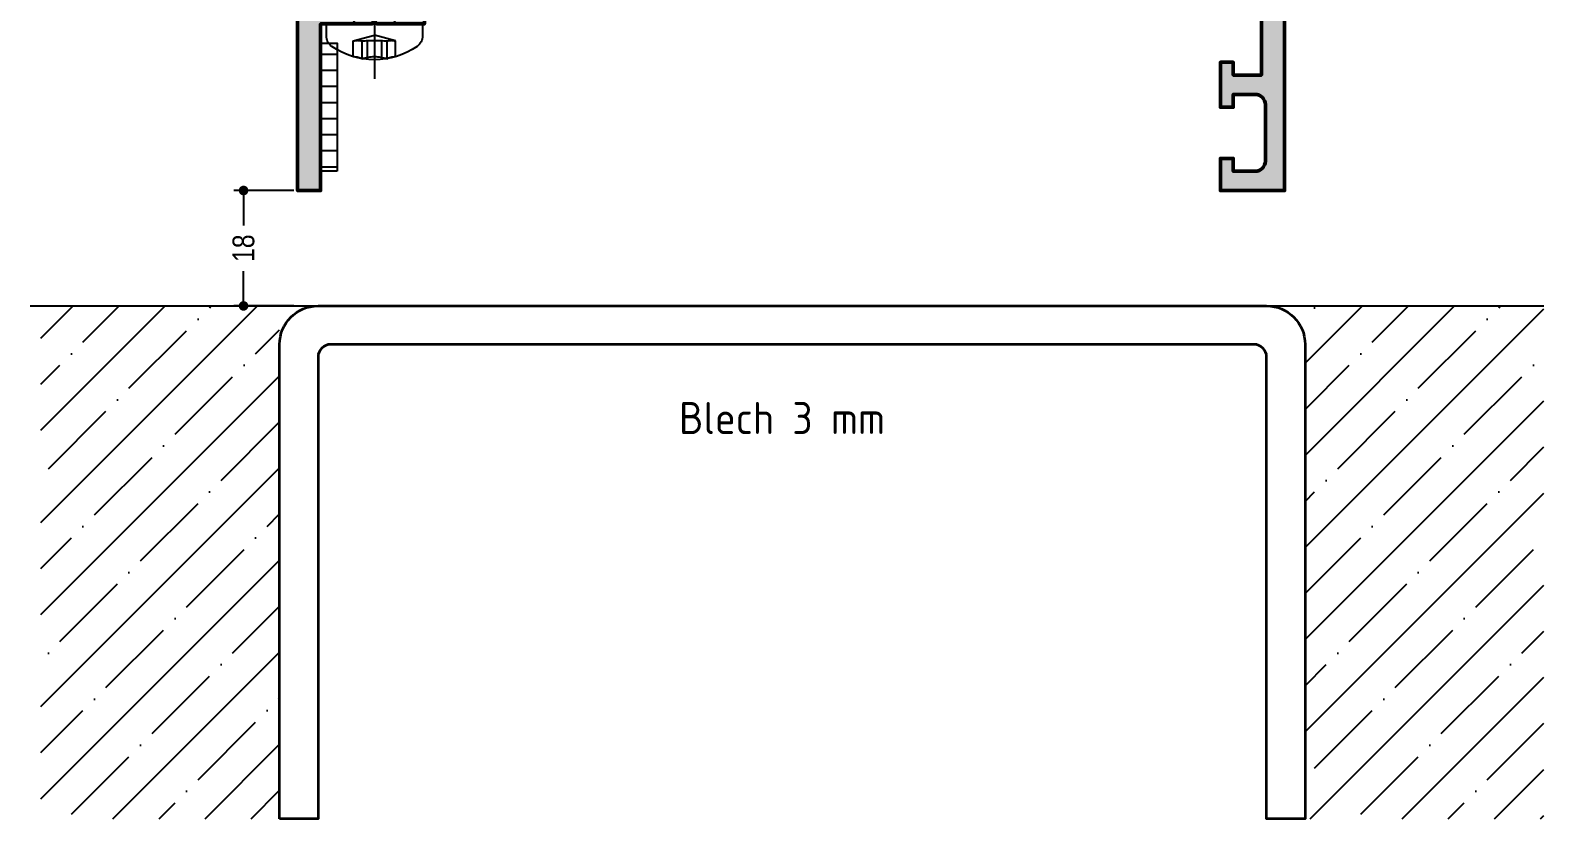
# Model space of a CAD drawing. Header units: millimetres. Extents: x -1821 to 14707, y -2864 to 1473.
# Drawn here: x 13430.6 to 13548.7, y -1269.8 to -1208.3 of the extents above; entities that cross this region are included whole.
import ezdxf

# ---------------------------------------------------------------- set-up
doc = ezdxf.new("R2010")
doc.units = ezdxf.units.MM
for name, pattern in [('AUSGEZOGEN', [0]), ('CENTER', [50.800000000000004, 31.75, -6.35, 6.35, -6.35]), ('VERDECKT', [9.524999999999999, 6.35, -3.175])]:
    doc.linetypes.add(name, pattern=pattern)
for name, color, linetype, lineweight in [('Alu1', 52, 'Continuous', 35), ('AM_S', 80, 'Continuous', 50), ('AM_SP', 3, 'Continuous', 50), ('Docu-AM_8', 1, 'Continuous', 25)]:
    doc.layers.add(name, color=color, linetype=linetype, lineweight=lineweight)
for name, color, linetype in [('CENT_18', 3, 'CENTER'), ('CONST25', 2, 'Continuous'), ('CONST35', 7, 'Continuous'), ('CONST50', 1, 'Continuous'), ('HIDE_18', 3, 'VERDECKT'), ('LLMASSE', 7, 'AUSGEZOGEN'), ('PNR', 2, 'Continuous')]:
    doc.layers.add(name, color=color, linetype=linetype)
doc.styles.add('BEMSTIL', font='8SIMPLEX.SHX', dxfattribs={"width": 0.85})
doc.styles.get("Standard").update_dxf_attribs({"font": 'isocp.shx'})
doc.dimstyles.new('Dok-1zu2-PUNKT', dxfattribs={"dimscale": 0.5, "dimtxt": 3.4, "dimasz": 1.5, "dimexe": 1.5, "dimexo": 0.6, "dimgap": 1.5, "dimtad": 0, "dimlfac": 2, "dimdsep": 46, "dimtxsty": 'BEMSTIL', "dimblk": 'PUNKT', "dimblk1": 'PUNKT', "dimblk2": 'PUNKT', "dimcen": 0, "dimclrd": 3, "dimclre": 3, "dimclrt": 3, "dimadec": 0, "dimazin": 0, "dimtfac": 0.7, "dimtofl": 0, "dimtmove": 0, "dimatfit": 3, "dimfxl": 1, "dimtolj": 1, "dimarcsym": 0})
pattern_1 = [(45, (13256.91857981995, -1636.789984741135), (-3.592102448427661, 3.592102448427662), []), (45, (13260.51068381995, -1636.789984741135), (-3.592102448427661, 3.592102448427662), [6.350000000000001, -1.27, 0, -1.27])]

# ---------------------------------------------------------------- blocks, each defined once
blk = doc.blocks.new('WI4030187')
h = blk.add_hatch()
h.set_pattern_fill('LINE', color=256, scale=0.395, angle=90, style=0)
h.set_pattern_definition([(90, (0, 0), (-1.254125, 7.679047217437444e-17), [])])
h.paths.add_polyline_path([(10, 1.300000000000001), (0, 1.300000000000001), (0, 0), (10, 4.440892098500626e-16)])
blk.add_lwpolyline([(0, 1.3), (0, 0), (10, 4.440892098500626e-16), (10, 1.300000000000001)], close=True)
blk = doc.blocks.new('WS4070043')
blk.add_lwpolyline([(3.322916666666629, 1.753759020647635, 0.3148562194916155), (-3.322916666666657, 1.753759020647692, 0.244911807885714), (-3.75, 0.9341453963980939), (-3.75, 0), (3.75, 0), (3.75, 0.9341453963980939, 0.244911807885716), (3.322916666666657, 1.753759020647692, 0.1382912330068625)], format="xyb")
for points in [[(-1.449999999999989, -0.5), (-1.449999999999989, -1.61132486540501)], [(1.449999999999989, -0.5), (1.449999999999974, -2.323649640641918)], [(-1.950000000000017, -1.899999999999835), (0.5, -1.467998897264096)], [(-1.450000000000003, -2.188675134594575), (-1.449999999999989, -3.011324865404987)], [(-1.950000000000017, -3.299999999999812), (1.949999999999989, -2.612324775236772)], [(1.449999999999974, -2.900999909831597), (1.449999999999989, -3.72364964064198)], [(-1.950000000000017, -4.699999999999818), (1.949999999999989, -4.012324775236777)], [(-1.44999999999996, -3.588675134594581), (-1.449999999999946, -4.411324865404993)], [(1.449999999999989, -4.300999909831603), (1.449999999999974, -5.123649640641958)], [(-1.950000000000017, -6.099999999999795), (1.949999999999989, -5.412324775236755)], [(-1.450000000000003, -4.988675134594558), (-1.449999999999989, -5.81132486540497)], [(1.449999999999989, -5.700999909831552), (1.449999999999989, -6.523649640641906)], [(-1.950000000000017, -7.499999999999801), (1.949999999999989, -6.81232477523676)], [(-1.449999999999989, -6.388675134594592), (-1.449999999999989, -7.211324865404947)], [(-1.950000000000017, -8.899999999999807), (1.949999999999989, -8.212324775236766)], [(-1.449999999999974, -7.788675134594598), (-1.449999999999989, -8.611324865404981)], [(1.449999999999989, -7.100999909831586), (1.449999999999989, -7.923649640641941)], [(-1.449999999999989, -9.188675134594575), (-1.449999999999989, -10.01132486540496)], [(1.449999999999989, -8.500999909831592), (1.449999999999989, -9.323649640641975)], [(-1.950000000000017, -10.29999999999984), (1.949999999999989, -9.6123247752368)], [(-1.449999999999989, -10.58867513459461), (-1.449999999999989, -11.41132486540499)], [(1.449999999999989, -9.900999909831626), (1.449999999999989, -10.72364964064201)], [(-1.950000000000017, -11.69999999999987), (1.949999999999989, -11.01232477523683)], [(1.449999999999989, -11.30099990983166), (1.449999999999989, -12.12364964064204)], [(-1.950000000000017, -13.09999999999991), (1.949999999999989, -12.41232477523687)], [(-1.449999999999989, -11.98867513459464), (-1.449999999999989, -12.81132486540503)], [(1.449999999999989, -12.70099990983169), (1.449999999999989, -13.52364964064208)], [(-1.950000000000017, -14.49999999999994), (1.949999999999989, -13.8123247752369)], [(-1.449999999999989, -13.38867513459468), (-1.449999999999989, -14.21132486540506)], [(1.449999999999989, -14.10099990983173), (1.449999999999989, -14.92364964064211)], [(-1.950000000000017, -15.89999999999998), (1.949999999999989, -15.21232477523694)], [(-1.449999999999989, -14.78867513459471), (-1.449999999999989, -15.61132486540509)], [(-1.449999999999989, -16.18867513459475), (-1.449999999999989, -17.01132486540513)], [(1.449999999999989, -15.50099990983176), (1.449999999999989, -16.32364964064215)], [(-1.950000000000017, -17.30000000000001), (1.949999999999989, -16.61232477523697)], [(-1.449999999999989, -17.58867513459478), (-1.449999999999989, -18.41132486540516)], [(1.449999999999989, -16.9009999098318), (1.449999999999989, -17.72364964064218)], [(-1.949999999999989, -18.69999999999999), (1.949999999999989, -18.012324775237)], [(1.449999999999989, -18.30099990983177), (1.449999999999989, -19.12364964064216)], [(-1.949999999999989, -20.09999999999997), (1.949999999999989, -19.41232477523698)], [(-1.449999999999989, -18.98867513459481), (-1.449999999999989, -19.8113248654052)], [(1.449999999999989, -19.70099990983181), (1.449999999999989, -20.52364964064219)], [(-1.949999999999989, -21.5), (1.949999999999989, -20.81232477523696)], [(-1.449999999999989, -20.38867513459479), (-1.449999999999989, -21.21132486540517)], [(1.449999999999989, -21.10099990983178), (1.449999999999989, -21.499390334559)], [(-1.409336905889575, -22.80466650903503), (1.631425123811397, -22.26849812128489)], [(-1.019168904275745, -22.53950860894855), (-1.340891217972569, -21.76280223590368)], [(1.240935472732986, -22.00411675169818), (1.449999999999989, -21.499390334559)], [(1.005540044678867, -22.57241158662703), (0, -25), (-0.7841503973256465, -23.10689347583616)]]:
    blk.add_lwpolyline(points)
for points in [[(-1.950000000000017, -1.899999999999835), (-1.450000000000017, -2.188675134594661), (0, -1.844837522213169), (0.5, -1.467998897264096), (0, -1.267487253023518), (-1.450000000000017, -1.61132486540501)], [(-1.950000000000017, -3.299999999999812), (-1.450000000000017, -3.588675134594581), (1.449999999999989, -2.900999909831597), (1.949999999999989, -2.612324775236772), (1.449999999999989, -2.323649640641946), (-1.450000000000017, -3.011324865404987)], [(-1.950000000000017, -4.699999999999818), (-1.450000000000017, -4.988675134594587), (1.449999999999989, -4.300999909831603), (1.949999999999989, -4.012324775236777), (1.449999999999989, -3.723649640641952), (-1.450000000000017, -4.411324865404993)], [(-1.950000000000017, -6.099999999999795), (-1.450000000000017, -6.388675134594564), (1.449999999999989, -5.70099990983158), (1.949999999999989, -5.412324775236755), (1.449999999999989, -5.123649640641929), (-1.450000000000017, -5.81132486540497)], [(-1.950000000000017, -7.499999999999801), (-1.450000000000017, -7.78867513459457), (1.449999999999989, -7.100999909831586), (1.949999999999989, -6.81232477523676), (1.449999999999989, -6.523649640641935), (-1.450000000000017, -7.211324865404976)], [(-1.950000000000017, -8.899999999999807), (-1.450000000000017, -9.188675134594575), (1.449999999999989, -8.500999909831592), (1.949999999999989, -8.212324775236766), (1.449999999999989, -7.923649640641941), (-1.450000000000017, -8.611324865404981)], [(-1.950000000000017, -10.29999999999984), (-1.450000000000017, -10.58867513459461), (1.449999999999989, -9.900999909831626), (1.949999999999989, -9.6123247752368), (1.449999999999989, -9.323649640641975), (-1.450000000000017, -10.01132486540502)], [(-1.950000000000017, -11.69999999999987), (-1.450000000000017, -11.98867513459464), (1.449999999999989, -11.30099990983166), (1.949999999999989, -11.01232477523683), (1.449999999999989, -10.72364964064201), (-1.450000000000017, -11.41132486540505)], [(-1.950000000000017, -13.09999999999991), (-1.450000000000017, -13.38867513459468), (1.449999999999989, -12.70099990983169), (1.949999999999989, -12.41232477523687), (1.449999999999989, -12.12364964064204), (-1.450000000000017, -12.81132486540508)], [(-1.950000000000017, -14.49999999999994), (-1.450000000000017, -14.78867513459471), (1.449999999999989, -14.10099990983173), (1.949999999999989, -13.8123247752369), (1.449999999999989, -13.52364964064208), (-1.450000000000017, -14.21132486540512)], [(-1.950000000000017, -15.89999999999998), (-1.450000000000017, -16.18867513459475), (1.449999999999989, -15.50099990983176), (1.949999999999989, -15.21232477523694), (1.449999999999989, -14.92364964064211), (-1.450000000000017, -15.61132486540515)], [(-1.950000000000017, -17.30000000000001), (-1.450000000000017, -17.58867513459478), (1.449999999999989, -16.9009999098318), (1.949999999999989, -16.61232477523697), (1.449999999999989, -16.32364964064215), (-1.450000000000017, -17.01132486540519)], [(-1.949999999999989, -18.69999999999999), (-1.449999999999989, -18.98867513459481), (1.449999999999989, -18.30099990983177), (1.949999999999989, -18.012324775237), (1.449999999999989, -17.72364964064218), (-1.449999999999989, -18.41132486540516)], [(-1.449999999999989, -20.38867513459479), (1.449999999999989, -19.70099990983181), (1.949999999999989, -19.41232477523698), (1.449999999999989, -19.12364964064216), (-1.449999999999989, -19.8113248654052), (-1.949999999999989, -20.09999999999997)], [(-1.449999999999989, -21.21132486540517), (-1.949999999999989, -21.5), (-1.449999999999989, -21.78867513459483), (1.449999999999989, -21.10099990983178), (1.949999999999989, -20.81232477523696), (1.449999999999989, -20.52364964064219)], [(1.240935472732986, -22.00411675169818), (1.631425123811368, -22.26849812128489), (1.005540044678867, -22.57241158662703), (-0.7841503973256465, -23.10689347583616), (-1.409336905889575, -22.80466650903503), (-1.019168904275745, -22.53950860894855)]]:
    blk.add_lwpolyline(points, close=True)
for centre, start, end in [((-1.949999999999989, -0.5), 0, 90), ((1.949999999999989, -0.5), 90, 180)]:
    blk.add_arc(centre, 0.5, start, end)
at = {"layer": 'CENT_18'}
blk.add_line((0, -26.5), (0, 4.300000000000004), dxfattribs=at)
at = {"layer": 'HIDE_18'}
for p, q in [((-0.9716666225000097, 1.333334000000093), (-0.9716666225000097, 2.718029728387194)), ((-0.5594678274428304, 1.333334000000093), (-0.5594678274428304, 2.606530783730364)), ((0.559467827442802, 1.333334000000093), (0.559467827442802, 2.606530783730335)), ((0.9716666224999813, 1.333334000000093), (0.9716666224999813, 2.718029728387194))]:
    blk.add_line(p, q, dxfattribs=at)
for points in [[(-1.649999250000008, 2.560350930921516), (-1.649999250000008, 1.333334000000008)], [(1.649999249999922, 2.560350930921487), (1.649999249999922, 1.333334000000008)], [(-1.649999250000008, 1.333334000000008), (0, 0.8912180334505422)], [(1.649999249999979, 1.333334000000008), (0, 0.8912180334505422)]]:
    blk.add_lwpolyline(points, dxfattribs=at)
for centre, radius, start, end in [((-1.58942320454895, 3.837682909053598), 1.278767547148902, 267.2848457777184, 298.8872446147244), ((2.842170943040401e-14, 5.49249437727525), 2.939692180009696, 250.6988425741183, 289.3011574258799), ((1.58942320454895, 3.837682909053598), 1.278767547148902, 241.1127553852756, 272.7151542222816), ((-1.310832936250137, 2.490512553338846), 1.205859026872558, 253.6642630842163, 286.3357369157978), ((1.4210854715202e-13, 11.41484705033727), 10.12822992478941, 264.4947782301554, 275.5052217698429), ((1.31083293625008, 2.490512553339357), 1.205859026873062, 253.6642630842113, 286.3357369157788)]:
    blk.add_arc(centre, radius, start, end, dxfattribs=at)
blk = doc.blocks.new('PUNKT')
at = {"color": 0, "linetype": 'Continuous'}
blk.add_line((-0.5, 0), (-1, 0), dxfattribs=at)
at = {"color": 0, "linetype": 'Continuous', "const_width": 0.5}
blk.add_lwpolyline([(-0.25, 0, 1), (0.25, 0, 1)], format="xyb", close=True, dxfattribs=at)
blk = doc.blocks.new('*D138')
at = {"layer": 'Defpoints', "color": 0, "transparency": 16777216}
for p in [(13451.47270580331, -1220.842584384234), (13447.26033184588, -1229.842583355367), (13451.47270580347, -1229.842583355367)]:
    blk.add_point(p, dxfattribs=at)
at = {"layer": 'LLMASSE', "color": 3, "lineweight": -2, "transparency": 16777216}
for p, q in [((13451.17270580331, -1220.842584384234), (13446.51033184588, -1220.842584384234)), ((13447.26033184588, -1221.592584384234), (13447.26033184588, -1223.56044101266)), ((13447.26033184588, -1229.092583355367), (13447.26033184588, -1227.124726726945)), ((13451.17270580347, -1229.842583355367), (13446.51033184588, -1229.842583355367))]:
    blk.add_line(p, q, dxfattribs=at)
at = {"layer": 'LLMASSE', "color": 3, "lineweight": -2, "transparency": 16777216, "xscale": 0.75, "yscale": 0.75, "zscale": 0.75}
for p, rotation in [((13447.26033184588, -1220.842584384234), 90), ((13447.26033184588, -1229.842583355367), 270)]:
    blk.add_blockref('PUNKT', p, dxfattribs=dict(at, rotation=rotation))
at = {"layer": 'LLMASSE', "color": 3, "transparency": 16777216, "insert": (13447.26033184588, -1225.3425838698), "char_height": 1.7, "attachment_point": 5, "rotation": 90, "style": 'BEMSTIL'}
blk.add_mtext('18', dxfattribs=at)
blk = doc.blocks.new('B-1021356_docu_wos')
at = {"layer": 'Docu-AM_8'}
h = blk.add_hatch(color=256, dxfattribs=at)
edge = h.paths.add_edge_path()
edge.add_line((-59.80105161088672, 27.20000000000014), (-60.80735939792338, 29.3580340134629))
edge.add_arc((-59.90105161088674, 29.78065227520359), 0.9999999999999812, 180, 205.0000000000002, ccw=False)
edge.add_line((-60.90105161088672, 29.78065227520359), (-60.90105161088672, 31.60000000000005))
edge.add_line((-60.90105161088672, 31.60000000000005), (-60.00105161088673, 31.60000000000011))
edge.add_line((-60.00105161088673, 31.60000000000011), (-60.00105161088666, 70.9000000000001))
edge.add_line((-60.00105161088665, 70.9000000000001), (-57.94496488121349, 70.9000000000001))
edge.add_arc((-57.94496488121349, 71.9000000000001), 1, 270, 335.5560452195836)
edge.add_line((-57.03459840375088, 71.48619705569892), (-56.30105161088672, 73.10000000000008))
edge.add_line((-56.30105161088672, 73.10000000000008), (-56.30105161088672, 73.75000100000008))
edge.add_line((-56.30105161088672, 73.75000100000008), (-58.30105161088672, 72.75000100000008))
edge.add_line((-58.30105161088672, 72.75000100000008), (-59.30105161088672, 72.75000100000008))
edge.add_line((-59.30105161088672, 72.75000100000008), (-59.30105161088672, 77.25000100000008))
edge.add_line((-59.30105161088672, 77.25000100000008), (-58.30105161088672, 77.25000100000008))
edge.add_line((-58.30105161088672, 77.25000100000008), (-56.30105161088672, 76.25000100000008))
edge.add_line((-56.30105161088672, 76.25000100000008), (-56.30105161088672, 78.8000000000001))
edge.add_line((-56.30105161088672, 78.8000000000001), (-59.30105161088671, 78.8000000000001))
edge.add_line((-59.30105161088671, 78.8000000000001), (-59.30105161088671, 79.0000000000001))
edge.add_line((-59.30105161088671, 79.0000000000001), (-62.00105161088672, 79.0000000000001))
edge.add_arc((-62.00105161088672, 78.0000000000001), 1, 90, 180)
edge.add_line((-63.00105161088672, 78.0000000000001), (-63.00105161088661, 77.49999999999999))
edge.add_line((-63.00105161088661, 77.49999999999999), (-61.10105161088674, 77.50000000000021))
edge.add_line((-61.10105161088674, 77.50000000000021), (-61.10105161088674, 74.49999999999999))
edge.add_line((-61.10105161088674, 74.49999999999999), (-74.00105161088672, 74.5000000000001))
edge.add_arc((-74.00105161088672, 75.5000000000001), 1, 180, 270, ccw=False)
edge.add_line((-75.00105161088672, 75.5000000000001), (-75.00105161088672, 95.00000000000011))
edge.add_line((-75.00105161088672, 95.00000000000011), (-73.0010516108866, 95))
edge.add_line((-73.0010516108866, 95), (-73.00105161088672, 94.00000000000011))
edge.add_line((-73.00105161088672, 94.00000000000011), (-72.00105161088672, 94.00000000000011))
edge.add_line((-72.00105161088672, 94.00000000000011), (-72.00105161088672, 97.50000000000011))
edge.add_line((-72.00105161088672, 97.50000000000011), (-73.00105161088672, 97.50000000000011))
edge.add_line((-73.00105161088672, 97.50000000000011), (-73.00105161088672, 96.50000000000011))
edge.add_line((-73.00105161088672, 96.50000000000011), (-74.70105161088654, 96.50000000000011))
edge.add_arc((-74.70105161088665, 97.30000000000018), 0.8000000000000664, 180.000000000008, 270.0000000000083, ccw=False)
edge.add_line((-75.50105161088672, 97.30000000000007), (-75.50105161088672, 101.6999999999999))
edge.add_arc((-74.70105161088654, 101.6999999999999), 0.8000000000001819, 90, 180, ccw=False)
edge.add_line((-74.70105161088654, 102.5000000000001), (-73.0010516108866, 102.5))
edge.add_line((-73.0010516108866, 102.5), (-73.0010516108866, 101.5))
edge.add_line((-73.0010516108866, 101.5), (-72.00105161088672, 101.5000000000001))
edge.add_line((-72.00105161088672, 101.5000000000001), (-72.00105161088672, 104.0000000000001))
edge.add_line((-72.00105161088672, 104.0000000000001), (-77.00105161088672, 104.0000000000001))
edge.add_line((-77.00105161088672, 104.0000000000001), (-77.00105161088672, 31.0000000000001))
edge.add_line((-77.00105161088672, 31.0000000000001), (-65.00105161088672, 31.0000000000001))
edge.add_line((-65.00105161088672, 31.0000000000001), (-65.00105161088672, 21.50000000000009))
edge.add_line((-65.00105161088672, 21.50000000000009), (-59.80105161088672, 21.50000000000014))
edge.add_line((-59.80105161088672, 21.50000000000014), (-59.80105161088672, 24.04999900000016))
edge.add_line((-59.80105161088673, 24.04999900000016), (-61.80105161088673, 23.04999900000016))
edge.add_line((-61.80105161088673, 23.04999900000016), (-62.80105161088673, 23.04999900000016))
edge.add_line((-62.80105161088673, 23.04999900000016), (-62.80105161088673, 27.54999900000016))
edge.add_line((-62.80105161088673, 27.54999900000016), (-61.80105161088673, 27.54999900000016))
edge.add_line((-61.80105161088673, 27.54999900000016), (-59.80105161088673, 26.54999900000016))
edge.add_line((-59.80105161088673, 26.54999900000016), (-59.80105161088672, 27.20000000000014))
h.paths.add_polyline_path([(-62.30105161088672, 72.6000000000001), (-74.70105161088672, 72.6000000000001), (-74.70105161088672, 70.1000000000001), (-75.00105161088672, 70.1000000000001), (-75.00105161088672, 35.40000000000011), (-74.70105161088671, 35.40000000000011), (-74.70105161088672, 32.90000000000011), (-62.30105161088672, 32.90000000000009), (-62.30105161088672, 35.40000000000009), (-61.80105161088672, 35.40000000000011), (-61.80105161088665, 70.1000000000001), (-62.30105161088672, 70.1000000000001)], flags=0)
h = blk.add_hatch(color=256, dxfattribs=at)
edge = h.paths.add_edge_path()
edge.add_arc((-47.50105180550182, 66.32893322184209), 4.999999999999889, 134.9999999999594, 180.0000000000017, ccw=False)
edge.add_line((-51.03658571143198, 69.86446712777726), (-50.30105161088662, 70.60000122832147))
edge.add_line((-50.30105161088662, 70.60000122832147), (-50.30105161088673, 73.750001))
edge.add_line((-50.30105161088673, 73.75000100000001), (-48.30105161088673, 72.75000100000001))
edge.add_line((-48.30105161088673, 72.75000100000001), (-47.30105161088673, 72.75000100000001))
edge.add_line((-47.30105161088673, 72.75000100000001), (-47.30105161088673, 77.25000100000001))
edge.add_line((-47.30105161088673, 77.25000100000001), (-48.30105161088673, 77.25000100000001))
edge.add_line((-48.30105161088673, 77.25000100000001), (-50.30105161088673, 76.25000100000001))
edge.add_line((-50.30105161088673, 76.25000100000001), (-50.30105161088674, 78.80000000000003))
edge.add_line((-50.30105161088674, 78.80000000000003), (-43.80105157260572, 78.79999655208687))
edge.add_line((-43.80105157260572, 78.79999655208687), (-43.80105157260552, 77.29999786229385))
edge.add_line((-43.80105157260552, 77.29999786229385), (-45.50105161088679, 77.29999786229388))
edge.add_line((-45.50105161088679, 77.29999786229388), (-45.5010514729773, 74.49999099667323))
edge.add_line((-45.5010514729773, 74.49999099667322), (-31.50105156766876, 74.49998974189378))
edge.add_line((-31.50105156766876, 74.49998974189378), (-31.50105170557814, 77.29999786229385))
edge.add_line((-31.50105170557814, 77.29999786229386), (-33.20105157260556, 77.29999786229388))
edge.add_line((-33.20105157260556, 77.29999786229388), (-33.20105157260539, 78.79999655208687))
edge.add_line((-33.20105157260539, 78.79999655208687), (-26.69999999999965, 78.80000000000014))
edge.add_line((-26.69999999999965, 78.80000000000013), (-26.69999999999965, 76.25000100000011))
edge.add_line((-26.69999999999965, 76.25000100000011), (-28.69999999999965, 77.25000100000011))
edge.add_line((-28.69999999999965, 77.25000100000011), (-29.69999999999965, 77.25000100000011))
edge.add_line((-29.69999999999965, 77.25000100000011), (-29.69999999999965, 72.75000100000011))
edge.add_line((-29.69999999999965, 72.75000100000011), (-28.69999999999965, 72.75000100000011))
edge.add_line((-28.69999999999965, 72.75000100000011), (-26.69999999999965, 73.75000100000011))
edge.add_line((-26.69999999999965, 73.75000100000011), (-26.70000020912989, 70.60000122832149))
edge.add_line((-26.70000020912989, 70.6000012283215), (-25.96446609870981, 69.86446712777713))
edge.add_arc((-29.50000000464064, 66.32893322184242), 5.000000000000039, -1.5916157281026244e-12, 45.00000000003138, ccw=False)
edge.add_line((-24.5000000046406, 66.32893322184228), (-24.50000000464109, 30.20955031789963))
edge.add_arc((-23.5000000046411, 30.20955031789963), 0.9999999999999929, 179.9999999999992, 204.9999999999994)
edge.add_line((-24.40630779167775, 29.78693205615894), (-23.20000009962768, 27.19999686229351))
edge.add_line((-23.20000009962768, 27.19999686229351), (-23.20105171051491, 26.5499968622938))
edge.add_line((-23.20105171051491, 26.5499968622938), (-25.20105171051491, 27.5499968622938))
edge.add_line((-25.20105171051491, 27.5499968622938), (-26.20105171051491, 27.5499968622938))
edge.add_line((-26.20105171051491, 27.5499968622938), (-26.20105171051491, 23.0499968622938))
edge.add_line((-26.20105171051491, 23.0499968622938), (-25.20105171051491, 23.0499968622938))
edge.add_line((-25.20105171051491, 23.0499968622938), (-23.20105171051491, 24.0499968622938))
edge.add_line((-23.20105171051491, 24.0499968622938), (-23.2010517105149, 21.49999786229378))
edge.add_line((-23.2010517105149, 21.49999786229378), (-31.50105171051449, 21.49999786229355))
edge.add_line((-31.50105171051449, 21.49999786229355), (-31.50105171051472, 25.29999786229351))
edge.add_line((-31.50105171051472, 25.29999786229351), (-29.00105171039171, 25.2999978621705))
edge.add_line((-29.00105171039171, 25.2999978621705), (-29.00105171051472, 30.99999786229378))
edge.add_line((-29.00105171051472, 30.99999786229378), (-48.00105171051472, 30.99999786229378))
edge.add_line((-48.00105171051472, 30.99999786229378), (-48.00105171051449, 25.29999786229374))
edge.add_line((-48.00105171051449, 25.29999786229374), (-45.50105171051472, 25.29999786229351))
edge.add_line((-45.50105171051472, 25.29999786229351), (-45.50105171039193, 21.49999786217055))
edge.add_line((-45.50105171039193, 21.49999786217055), (-53.8010517105149, 21.49999786229378))
edge.add_line((-53.8010517105149, 21.49999786229378), (-53.8010517105149, 24.0499968622938))
edge.add_line((-53.8010517105149, 24.0499968622938), (-51.8010517105149, 23.0499968622938))
edge.add_line((-51.8010517105149, 23.0499968622938), (-50.8010517105149, 23.0499968622938))
edge.add_line((-50.8010517105149, 23.0499968622938), (-50.8010517105149, 27.5499968622938))
edge.add_line((-50.8010517105149, 27.5499968622938), (-51.8010517105149, 27.5499968622938))
edge.add_line((-51.8010517105149, 27.5499968622938), (-53.8010517105149, 26.5499968622938))
edge.add_line((-53.8010517105149, 26.5499968622938), (-53.8010517105149, 27.19999686229378))
edge.add_line((-53.8010517105149, 27.19999686229378), (-52.59474401846478, 29.78693205615915))
edge.add_arc((-53.50105180550143, 30.20955031789984), 0.9999999999999938, 335.0000000000001, 360.0000000000004)
edge.add_line((-52.50105180550143, 30.20955031789985), (-52.5010518055017, 66.32893322184195))
edge = h.paths.add_edge_path(flags=0)
edge.add_line((-50.50105180550189, 32.99999786229367), (-26.50000000464059, 32.999997862294))
edge.add_line((-26.5000000046406, 32.999997862294), (-26.50000000464066, 66.3289332218423))
edge.add_arc((-29.50000000464053, 66.32893322184265), 2.999999999999872, 359.9999999999935, 405.0000000000272)
edge.add_line((-27.37867966108199, 68.45025356540322), (-29.13618586520403, 70.20775976952433))
edge.add_arc((-29.84329264639038, 69.5006529883376), 0.9999999999999968, 45.00000000001522, 80.2405383722922)
edge.add_arc((-29.24999976133617, 72.95000126772952), 2.5, 204.4744166720854, 260.2405383722922, ccw=False)
edge.add_arc((-32.43551197307, 71.49999714742687), 1.000000000000002, 24.47441667208506, 89.9999999999998)
edge.add_line((-32.43551197306999, 72.49999714742687), (-44.56553963781634, 72.49999714742688))
edge.add_arc((-44.56553963781634, 71.49999714742687), 1.000000000000004, 90.00000000000031, 155.525583327917)
edge.add_arc((-47.75105184955022, 72.9500012677294), 2.499999999999999, 279.7594576304049, 335.52558332791676, ccw=False)
edge.add_arc((-47.15775920514358, 69.50065294694576), 0.9999999999999984, 99.75945763040433, 134.9999999999901)
edge.add_line((-47.86486598633, 70.20775972813243), (-49.62237214905988, 68.45025356540312))
edge.add_arc((-47.50105180550175, 66.32893322184202), 2.999999999999968, 134.9999999999603, 180.0000000000009)
edge.add_line((-50.50105180550171, 66.32893322184198), (-50.50105180550189, 32.99999786229367))
h = blk.add_hatch(color=256, dxfattribs=at)
edge = h.paths.add_edge_path()
edge.add_line((-20.69999999999966, 78.80000000000015), (-20.69999999999965, 76.25000100000014))
edge.add_line((-20.69999999999965, 76.25000100000014), (-18.69999999999965, 77.25000100000014))
edge.add_line((-18.69999999999965, 77.25000100000014), (-17.69999999999965, 77.25000100000014))
edge.add_line((-17.69999999999965, 77.25000100000014), (-17.69999999999965, 72.75000100000014))
edge.add_line((-17.69999999999965, 72.75000100000014), (-18.69999999999965, 72.75000100000014))
edge.add_line((-18.69999999999965, 72.75000100000014), (-20.69999999999965, 73.75000100000014))
edge.add_line((-20.69999999999965, 73.75000100000014), (-20.69999999999966, 73.10000000000015))
edge.add_line((-20.69999999999966, 73.10000000000015), (-19.96645320713549, 71.48619705569898))
edge.add_arc((-19.05608672967288, 71.90000000000016), 0.999999999999999, 204.4439547804166, 269.9999999999999)
edge.add_line((-19.05608672967288, 70.90000000000016), (-16.99999999999967, 70.90000000000016))
edge.add_line((-16.99999999999967, 70.90000000000016), (-16.99999999999967, 31.60000000000027))
edge.add_line((-16.99999999999967, 31.60000000000027), (-16.09999999999967, 31.60000000000027))
edge.add_line((-16.09999999999967, 31.60000000000027), (-16.09999999999967, 29.78065227520372))
edge.add_arc((-17.09999999999967, 29.78065227520373), 0.9999999999999992, 334.99999999999983, 359.9999999999996, ccw=False)
edge.add_line((-16.19369221296303, 29.35803401346303), (-17.19999999999968, 27.20000000000028))
edge.add_line((-17.19999999999968, 27.20000000000028), (-17.19999999999967, 26.54999900000028))
edge.add_line((-17.19999999999967, 26.54999900000028), (-15.19999999999967, 27.54999900000028))
edge.add_line((-15.19999999999967, 27.54999900000028), (-14.19999999999967, 27.54999900000028))
edge.add_line((-14.19999999999967, 27.54999900000028), (-14.19999999999967, 23.04999900000028))
edge.add_line((-14.19999999999967, 23.04999900000028), (-15.19999999999967, 23.04999900000028))
edge.add_line((-15.19999999999967, 23.04999900000028), (-17.19999999999967, 24.04999900000028))
edge.add_line((-17.19999999999967, 24.04999900000028), (-17.19999999999968, 21.50000000000027))
edge.add_line((-17.19999999999968, 21.50000000000027), (-11.99999999999967, 21.50000000000028))
edge.add_line((-11.99999999999967, 21.50000000000028), (-11.99999999999967, 23.00000000000027))
edge.add_line((-11.99999999999967, 23.00000000000027), (-12.39999999999967, 23.00000000000027))
edge.add_line((-12.39999999999967, 23.00000000000027), (-12.39999999999967, 30.00000000000027))
edge.add_arc((-11.39999999999967, 30.00000000000027), 1, 90, 180, ccw=False)
edge.add_line((-11.39999999999967, 31.00000000000027), (-2.79999999999967, 31.00000000000027))
edge.add_arc((-2.79999999999967, 30.00000000000027), 1, 0, 90, ccw=False)
edge.add_line((-1.79999999999967, 30.00000000000027), (-1.799999999999672, 23.00000000000026))
edge.add_line((-1.799999999999672, 23.00000000000026), (-4.799999999999674, 23.00000000000028))
edge.add_line((-4.799999999999674, 23.00000000000028), (-4.941421356236983, 22.65857864376297))
edge.add_line((-4.941421356236983, 22.65857864376297), (-3.782842712474283, 21.50000000000028))
edge.add_line((-3.782842712474283, 21.50000000000028), (-1.79999999999967, 21.50000000000026))
edge.add_line((-1.79999999999967, 21.50000000000026), (-1.799999999999674, 15.0000000000003))
edge.add_line((-1.799999999999674, 15.0000000000003), (-3.999999999999673, 15.0000000000003))
edge.add_line((-3.999999999999673, 15.0000000000003), (-3.999999999999673, 16.00000000000031))
edge.add_line((-3.999999999999673, 16.00000000000031), (-4.999999999999673, 16.00000000000031))
edge.add_line((-4.999999999999673, 16.00000000000031), (-4.999999999999673, 12.50000000000016))
edge.add_line((-4.999999999999673, 12.50000000000016), (-3.999999999999659, 12.50000000000017))
edge.add_line((-3.999999999999659, 12.50000000000017), (-3.999999999999659, 13.50000000000017))
edge.add_line((-3.999999999999659, 13.50000000000017), (-2.299999999999656, 13.50000000000016))
edge.add_arc((-2.299999999999654, 12.70000000000017), 0.799999999999983, 0, 90.00000000000011, ccw=False)
edge.add_line((-1.499999999999673, 12.70000000000017), (-1.499999999999677, 8.300000000000168))
edge.add_arc((-2.299999999999674, 8.300000000000153), 0.7999999999999972, -89.99999999999898, 1.0231815394945443e-12, ccw=False)
edge.add_line((-2.29999999999966, 7.500000000000156), (-3.999999999999675, 7.500000000000156))
edge.add_line((-3.999999999999675, 7.500000000000156), (-3.999999999999675, 8.500000000000156))
edge.add_line((-3.999999999999675, 8.500000000000156), (-4.999999999999675, 8.500000000000156))
edge.add_line((-4.999999999999675, 8.500000000000156), (-4.999999999999677, 6.000000000000156))
edge.add_line((-4.999999999999677, 6.000000000000156), (3.232969447708456e-13, 6.000000000000156))
edge.add_line((3.232969447708456e-13, 6.000000000000156), (3.304023721284466e-13, 79.00000000000016))
edge.add_line((3.304023721284466e-13, 79.00000000000016), (-1.895836943965358, 79.00000000000016))
edge.add_arc((-1.895836943965321, 76.9999999999998), 2.000000000000356, 90.00000000000105, 135.0000000000011)
edge.add_line((-3.310050506338694, 78.41421356237312), (-3.712132034355857, 78.01213203435599))
edge.add_line((-3.712132034355857, 78.01213203435599), (-3.49999999999967, 77.50000000000016))
edge.add_line((-3.49999999999967, 77.50000000000016), (-1.699999999999687, 77.50000000000016))
edge.add_line((-1.699999999999687, 77.50000000000016), (-1.699999999999715, 75.50000000000021))
edge.add_arc((-2.69999999999972, 75.50000000000016), 1.000000000000005, -89.99999999999972, 2.8990143619012088e-12, ccw=False)
edge.add_line((-2.699999999999715, 74.50000000000016), (-15.89999999999967, 74.50000000000016))
edge.add_line((-15.89999999999967, 74.50000000000016), (-15.89999999999967, 77.50000000000016))
edge.add_line((-15.89999999999967, 77.50000000000016), (-13.99999999999969, 77.50000000000014))
edge.add_line((-13.99999999999969, 77.50000000000016), (-13.99999999999968, 78.00000000000017))
edge.add_arc((-14.99999999999968, 78.00000000000016), 0.9999999999999991, 359.9999999999999, 449.9999999999999)
edge.add_line((-14.99999999999968, 79.00000000000016), (-17.69999999999967, 79.00000000000016))
edge.add_line((-17.69999999999967, 79.00000000000016), (-17.69999999999967, 78.80000000000015))
edge.add_line((-17.69999999999967, 78.80000000000015), (-20.69999999999966, 78.80000000000015))
h.paths.add_polyline_path([(-15.19999999999967, 70.10000000000016), (-14.69999999999967, 70.10000000000016), (-14.69999999999967, 72.60000000000016), (-2.29999999999967, 72.60000000000016), (-2.29999999999967, 70.10000000000016), (-1.99999999999967, 70.10000000000016), (-1.999999999999671, 35.40000000000027), (-2.29999999999967, 35.40000000000027), (-2.29999999999967, 32.90000000000027), (-14.69999999999967, 32.90000000000027), (-14.69999999999967, 35.40000000000027), (-15.19999999999967, 35.40000000000027)], flags=0)
at = {"layer": 'AM_S'}
for points in [[(-59.80105161088672, 27.20000000000014), (-60.80735939792337, 29.3580340134629, -0.1095178116832425), (-60.90105161088672, 29.78065227520359), (-60.90105161088672, 31.60000000000005), (-60.00105161088673, 31.60000000000011), (-60.00105161088665, 70.9000000000001), (-57.94496488121349, 70.9000000000001, 0.2941076150573533), (-57.03459840375088, 71.48619705569892), (-56.30105161088672, 73.10000000000008), (-56.30105161088672, 73.75000100000008), (-58.30105161088672, 72.75000100000008), (-59.30105161088672, 72.75000100000008), (-59.30105161088672, 77.25000100000008), (-58.30105161088672, 77.25000100000008), (-56.30105161088672, 76.25000100000008), (-56.30105161088672, 78.8000000000001), (-59.30105161088671, 78.8000000000001), (-59.30105161088671, 79.0000000000001), (-62.00105161088672, 79.0000000000001, 0.414213562373095), (-63.00105161088672, 78.0000000000001), (-63.00105161088661, 77.49999999999999), (-61.10105161088674, 77.50000000000021), (-61.10105161088674, 74.49999999999999), (-74.00105161088672, 74.5000000000001, -0.414213562373095), (-75.00105161088672, 75.5000000000001), (-75.00105161088672, 95.00000000000011), (-73.0010516108866, 95), (-73.00105161088672, 94.00000000000011), (-72.00105161088672, 94.00000000000011), (-72.00105161088672, 97.50000000000011), (-73.00105161088672, 97.50000000000011), (-73.00105161088672, 96.50000000000011), (-74.70105161088654, 96.50000000000011, -0.4142135623730963), (-75.50105161088672, 97.30000000000007), (-75.50105161088672, 101.6999999999999, -0.414213562373095), (-74.70105161088654, 102.5000000000001), (-73.0010516108866, 102.5), (-73.0010516108866, 101.5), (-72.00105161088672, 101.5000000000001), (-72.00105161088672, 104.0000000000001), (-77.00105161088672, 104.0000000000001), (-77.00105161088672, 31.0000000000001), (-65.00105161088672, 31.0000000000001), (-65.00105161088672, 21.50000000000009), (-59.80105161088672, 21.50000000000014), (-59.80105161088673, 24.04999900000016), (-61.80105161088673, 23.04999900000016), (-62.80105161088673, 23.04999900000016), (-62.80105161088673, 27.54999900000016), (-61.80105161088673, 27.54999900000016), (-59.80105161088673, 26.54999900000016), (-59.80105161088672, 27.20000000000014)], [(-52.50105180550171, 66.32893322184195, -0.1989123673798497), (-51.03658571143198, 69.86446712777726), (-50.30105161088662, 70.60000122832147), (-50.30105161088673, 73.75000100000001), (-48.30105161088673, 72.75000100000001), (-47.30105161088673, 72.75000100000001), (-47.30105161088673, 77.25000100000001), (-48.30105161088673, 77.25000100000001), (-50.30105161088673, 76.25000100000001), (-50.30105161088674, 78.80000000000003), (-43.80105157260572, 78.79999655208687), (-43.80105157260552, 77.29999786229385), (-45.50105161088679, 77.29999786229388), (-45.5010514729773, 74.49999099667322), (-31.50105156766876, 74.49998974189378), (-31.50105170557814, 77.29999786229386), (-33.20105157260556, 77.29999786229388), (-33.20105157260539, 78.79999655208687), (-26.69999999999965, 78.80000000000013), (-26.69999999999965, 76.25000100000011), (-28.69999999999965, 77.25000100000011), (-29.69999999999965, 77.25000100000011), (-29.69999999999965, 72.75000100000011), (-28.69999999999965, 72.75000100000011), (-26.69999999999965, 73.75000100000011), (-26.70000020912989, 70.6000012283215), (-25.96446609870981, 69.86446712777712, -0.1989123673798076), (-24.5000000046406, 66.32893322184228), (-24.50000000464109, 30.20955031789964, 0.1095178116832427), (-24.40630779167775, 29.78693205615894), (-23.20000009962768, 27.19999686229351), (-23.20105171051491, 26.5499968622938), (-25.20105171051491, 27.5499968622938), (-26.20105171051491, 27.5499968622938), (-26.20105171051491, 23.0499968622938), (-25.20105171051491, 23.0499968622938), (-23.20105171051491, 24.0499968622938), (-23.2010517105149, 21.49999786229378), (-31.50105171051449, 21.49999786229355), (-31.50105171051472, 25.29999786229351), (-29.00105171039171, 25.2999978621705), (-29.00105171051472, 30.99999786229378), (-48.00105171051472, 30.99999786229378), (-48.00105171051449, 25.29999786229374), (-45.50105171051472, 25.29999786229351), (-45.50105171039193, 21.49999786217055), (-53.8010517105149, 21.49999786229378), (-53.8010517105149, 24.0499968622938), (-51.8010517105149, 23.0499968622938), (-50.8010517105149, 23.0499968622938), (-50.8010517105149, 27.5499968622938), (-51.8010517105149, 27.5499968622938), (-53.8010517105149, 26.5499968622938), (-53.8010517105149, 27.19999686229378), (-52.59474401846479, 29.78693205615915, 0.1095178116832426), (-52.50105180550143, 30.20955031789985)], [(-20.69999999999966, 78.80000000000015), (-20.69999999999965, 76.25000100000014), (-18.69999999999965, 77.25000100000014), (-17.69999999999965, 77.25000100000014), (-17.69999999999965, 72.75000100000014), (-18.69999999999965, 72.75000100000014), (-20.69999999999965, 73.75000100000014), (-20.69999999999966, 73.10000000000015), (-19.96645320713549, 71.48619705569898, 0.2941076150573526), (-19.05608672967288, 70.90000000000016), (-16.99999999999967, 70.90000000000016), (-16.99999999999967, 31.60000000000027), (-16.09999999999967, 31.60000000000027), (-16.09999999999967, 29.78065227520372, -0.1095178116832404), (-16.19369221296303, 29.35803401346303), (-17.19999999999968, 27.20000000000028), (-17.19999999999967, 26.54999900000028), (-15.19999999999967, 27.54999900000028), (-14.19999999999967, 27.54999900000028), (-14.19999999999967, 23.04999900000028), (-15.19999999999967, 23.04999900000028), (-17.19999999999967, 24.04999900000028), (-17.19999999999968, 21.50000000000027), (-11.99999999999967, 21.50000000000028), (-11.99999999999967, 23.00000000000027), (-12.39999999999967, 23.00000000000027), (-12.39999999999967, 30.00000000000027, -0.4142135623730951), (-11.39999999999967, 31.00000000000027), (-2.79999999999967, 31.00000000000027, -0.4142135623730951), (-1.79999999999967, 30.00000000000027), (-1.799999999999672, 23.00000000000026), (-4.799999999999674, 23.00000000000028), (-4.941421356236983, 22.65857864376297), (-3.782842712474283, 21.50000000000028), (-1.79999999999967, 21.50000000000026), (-1.799999999999674, 15.0000000000003), (-3.999999999999673, 15.0000000000003), (-3.999999999999673, 16.00000000000031), (-4.999999999999673, 16.00000000000031), (-4.999999999999673, 12.50000000000016), (-3.999999999999659, 12.50000000000017), (-3.999999999999659, 13.50000000000017), (-2.299999999999656, 13.50000000000016, -0.4142135623730963), (-1.499999999999673, 12.70000000000017), (-1.499999999999677, 8.300000000000168, -0.414213562373095), (-2.29999999999966, 7.500000000000156), (-3.999999999999675, 7.500000000000156), (-3.999999999999675, 8.500000000000156), (-4.999999999999675, 8.500000000000156), (-4.999999999999677, 6.000000000000156), (3.232969447708456e-13, 6.000000000000156), (3.304023721284466e-13, 79.00000000000016), (-1.895836943965358, 79.00000000000016, 0.198912367379658), (-3.310050506338694, 78.41421356237312), (-3.712132034355857, 78.01213203435599), (-3.49999999999967, 77.50000000000016), (-1.699999999999687, 77.50000000000016), (-1.699999999999715, 75.50000000000021, -0.4142135623731083), (-2.699999999999715, 74.50000000000016), (-15.89999999999967, 74.50000000000016), (-15.89999999999967, 77.50000000000016), (-13.99999999999969, 77.50000000000016), (-13.99999999999968, 78.00000000000016, 0.414213562373095), (-14.99999999999968, 79.00000000000016), (-17.69999999999967, 79.00000000000016), (-17.69999999999967, 78.80000000000015), (-20.69999999999966, 78.80000000000015)], [(-50.50105180550189, 32.99999786229367), (-26.5000000046406, 32.999997862294), (-26.50000000464066, 66.3289332218423, 0.1989123673798115), (-27.37867966108199, 68.45025356540322), (-29.13618586520403, 70.20775976952433, 0.154989305175377), (-29.67378039351775, 70.48618106816386, -0.2482443536001979), (-31.52536562686033, 71.9142840389419, 0.2939632085653984), (-32.43551197306999, 72.49999714742687), (-44.56553963781634, 72.49999714742688, 0.2939632085654077), (-45.47568598402602, 71.91428403894187, -0.2482443721165702), (-47.32727138925976, 70.48618103859823, 0.1549893230359025), (-47.86486598633, 70.20775972813243), (-49.62237214905989, 68.45025356540312, 0.1989123673798423), (-50.50105180550171, 66.32893322184198)]]:
    blk.add_lwpolyline(points, format="xyb", close=True, dxfattribs=at)
for points in [[(-62.30105161088672, 72.6000000000001), (-74.70105161088672, 72.6000000000001), (-74.70105161088672, 70.1000000000001), (-75.00105161088672, 70.1000000000001), (-75.00105161088672, 35.40000000000011), (-74.70105161088671, 35.40000000000011), (-74.70105161088672, 32.90000000000011), (-62.30105161088672, 32.90000000000009), (-62.30105161088672, 35.40000000000009), (-61.80105161088672, 35.40000000000011), (-61.80105161088665, 70.1000000000001), (-62.30105161088672, 70.1000000000001), (-62.30105161088672, 72.6000000000001)], [(-15.19999999999967, 70.10000000000016), (-14.69999999999967, 70.10000000000016), (-14.69999999999967, 72.60000000000016), (-2.29999999999967, 72.60000000000016), (-2.29999999999967, 70.10000000000016), (-1.99999999999967, 70.10000000000016), (-1.999999999999671, 35.40000000000027), (-2.29999999999967, 35.40000000000027), (-2.29999999999967, 32.90000000000027), (-14.69999999999967, 32.90000000000027), (-14.69999999999967, 35.40000000000027), (-15.19999999999967, 35.40000000000027), (-15.19999999999967, 70.10000000000016)]]:
    blk.add_lwpolyline(points, close=True, dxfattribs=at)
at = {"layer": 'AM_SP'}
for points in [[(-55.30911608350522, 74.04955693097352), (-56.43483361088673, 74.04955700363607, 0.1316519999999985), (-56.83483361088676, 73.94237700363604), (-58.64028209542808, 72.90000100000009), (-59.30105161088673, 72.90000100000009), (-59.30105161088673, 77.10000100000008), (-58.64028209542806, 77.10000100000008), (-57.30105161088673, 76.3267959192432), (-56.81316961088675, 76.04422900363605), (-56.5142950769589, 75.87167422141735), (-55.30105213826826, 78.87455707629859), (-51.30105208350522, 78.8745570762986), (-50.08780814481457, 75.87167422141736), (-47.9618211263454, 77.10000100000013), (-47.30105161088673, 77.10000100000013), (-47.30105161088673, 72.90000100000015), (-47.96182112634538, 72.90000100000013), (-49.76726961088674, 73.94237700363604, 0.1316519999999962), (-50.16726961088673, 74.04955700363607), (-51.29298813826827, 74.04955693097352), (-52.5151670835052, 77.07455707629865), (-54.08693713826828, 77.07455707629865)], [(-25.70806447261815, 74.04955693097352), (-26.83378199999965, 74.04955700363607, 0.1316519999999985), (-27.23378199999968, 73.94237700363604), (-29.039230484541, 72.90000100000009), (-29.69999999999965, 72.90000100000009), (-29.69999999999965, 77.10000100000008), (-29.03923048454098, 77.10000100000008), (-27.69999999999965, 76.3267959192432), (-27.21211799999967, 76.04422900363605), (-26.91324346607183, 75.87167422141735), (-25.70000052738119, 78.87455707629859), (-21.70000047261814, 78.8745570762986), (-20.4867565339275, 75.87167422141736), (-18.36076951545832, 77.10000100000013), (-17.69999999999965, 77.10000100000013), (-17.69999999999965, 72.90000100000015), (-18.3607695154583, 72.90000100000013), (-20.16621799999966, 73.94237700363604, 0.1316519999999962), (-20.56621799999965, 74.04955700363607), (-21.69193652738119, 74.04955693097352), (-22.91411547261812, 77.07455707629865), (-24.4858855273812, 77.07455707629865)], [(-58.80911608350555, 26.25044806902672), (-59.93483361088705, 26.25044799636418, -0.1316519999999985), (-60.33483361088709, 26.3576279963642), (-62.14028209542841, 27.40000400000016), (-62.80105161088706, 27.40000400000016), (-62.80105161088706, 23.20000400000016), (-62.14028209542839, 23.20000400000016), (-60.80105161088706, 23.97320908075705), (-60.31316961088707, 24.2557759963642), (-60.01429507695923, 24.42833077858289), (-58.80105213826859, 21.42544792370165), (-54.80105208350555, 21.42544792370164), (-53.5878081448149, 24.42833077858289), (-51.46182112634573, 23.20000400000011), (-50.80105161088706, 23.20000400000011), (-50.80105161088706, 27.4000040000001), (-51.46182112634571, 27.40000400000011), (-53.26726961088707, 26.3576279963642, -0.1316519999999962), (-53.66726961088706, 26.25044799636418), (-54.7929881382686, 26.25044806902672), (-56.01516708350553, 23.22544792370159), (-57.5869371382686, 23.22544792370159)], [(-22.2091161831334, 26.25044806902672), (-23.3348337105149, 26.25044799636418, -0.1316519999999985), (-23.73483371051493, 26.3576279963642), (-25.54028219505625, 27.40000400000016), (-26.2010517105149, 27.40000400000016), (-26.2010517105149, 23.20000400000016), (-25.54028219505623, 23.20000400000016), (-24.2010517105149, 23.97320908075705), (-23.71316971051492, 24.2557759963642), (-23.41429517658708, 24.42833077858289), (-22.20105223789644, 21.42544792370165), (-18.2010521831334, 21.42544792370164), (-16.98780824444275, 24.42833077858289), (-14.86182122597357, 23.20000400000011), (-14.2010517105149, 23.20000400000011), (-14.2010517105149, 27.4000040000001), (-14.86182122597355, 27.40000400000011), (-16.66726971051492, 26.3576279963642, -0.1316519999999962), (-17.06726971051491, 26.25044799636418), (-18.19298823789644, 26.25044806902672), (-19.41516718313338, 23.22544792370159), (-20.98693723789645, 23.22544792370159)]]:
    blk.add_lwpolyline(points, format="xyb", close=True, dxfattribs=at)
blk = doc.blocks.new('B-3091160_docu_wos')
at = {"layer": 'Docu-AM_8'}
h = blk.add_hatch(color=256, dxfattribs=at)
edge = h.paths.add_edge_path()
edge.add_arc((2.800000000000012, -7.999999999999997), 1.000000000000001, 180, 270, ccw=False)
edge.add_line((1.800000000000011, -7.999999999999997), (1.799999999981304, -4.827740239578386))
edge.add_line((1.799999999981304, -4.827740239578386), (2.030769230769244, -4.773008510821036))
edge.add_arc((1.800000000518891, -3.800000000410204), 0.9999999994811232, 283.3423637735849, 360.0000000235033)
edge.add_line((2.800000000000014, -3.799999999999994), (2.79999999984617, 1.538325022920617e-10))
edge.add_line((2.79999999984617, 1.538323690944367e-10), (0.9999999998461719, -1.538289973967809e-10))
edge.add_line((0.999999999846172, -1.538289973967809e-10), (1.000000000153831, -3.000000000092292))
edge.add_line((1.000000000153831, -3.000000000092292), (-1.538280613999632e-10, -3.000000000153825))
edge.add_line((-1.538280984864538e-10, -3.000000000153825), (1.538258372947316e-10, -25.00000000015383))
edge.add_line((1.538258372947316e-10, -25.00000000015383), (1.800000000153826, -24.99999999984617))
edge.add_line((1.800000000153826, -24.99999999984617), (1.799999999969245, -12.00000000003076))
edge.add_line((1.799999999969245, -12.00000000003076), (5.800000000000011, -12))
edge.add_line((5.800000000000011, -12), (6, -11.80000000000006))
edge.add_line((6, -11.80000000000006), (6.199999999999989, -12))
edge.add_line((6.199999999999989, -12), (9.900000000358936, -12.00000000005127))
edge.add_line((9.900000000358936, -12.00000000005127), (9.9, -0.9999999999999964))
edge.add_arc((8.9, -0.999999999999997), 1, 0, 90)
edge.add_line((8.9, 3.119480043202449e-15), (8.399999999907704, -9.229281740436891e-11))
edge.add_line((8.399999999907704, -9.229281740436891e-11), (8.400000000000002, -7.999999999999997))
edge.add_arc((7.400000000410209, -8.000000000410203), 0.999999999589793, -90.00000002350322, 2.350299155295943e-08, ccw=False)
edge.add_line((7.400000000000002, -8.999999999999996), (2.800000000000011, -8.999999999999998))
at = {"layer": 'AM_S'}
blk.add_lwpolyline([(2.800000000000011, -8.999999999999998, -0.414213562373095), (1.800000000000011, -7.999999999999997), (1.799999999981304, -4.827740239578386), (2.030769230769244, -4.773008510821036, 0.3475404858222366), (2.800000000000014, -3.799999999999994), (2.79999999984617, 1.538323690944367e-10), (0.999999999846172, -1.538289973967809e-10), (1.000000000153831, -3.000000000092292), (-1.538280984864538e-10, -3.000000000153825), (1.538258372947316e-10, -25.00000000015383), (1.800000000153826, -24.99999999984617), (1.799999999969245, -12.00000000003076), (5.800000000000011, -12), (6, -11.80000000000006), (6.199999999999989, -12), (9.900000000358936, -12.00000000005127), (9.9, -0.999999999999997, 0.414213562373095), (8.9, 3.119480043202449e-15), (8.399999999907704, -9.229281740436891e-11), (8.400000000000002, -7.999999999999997, -0.4142135626133887), (7.400000000000002, -8.999999999999996), (2.800000000000011, -8.999999999999998)], format="xyb", close=True, dxfattribs=at)

msp = doc.modelspace()

# ---------------------------------------------------------------- hatches: boundary and pattern name
at = {"layer": 'CONST25'}
h = msp.add_hatch(dxfattribs=at)
h.set_pattern_fill('ANSI35', color=256, scale=0.8, style=0)
h.set_pattern_definition(pattern_1)
h.paths.add_polyline_path([(13450.07165362388, -1229.844797229032), (13431.45313068582, -1229.844797229032), (13431.45313068582, -1269.844797229031), (13450.07165362388, -1269.844797229032)])
h = msp.add_hatch(dxfattribs=at)
h.set_pattern_fill('ANSI35', color=256, scale=0.8, style=0)
h.set_pattern_definition(pattern_1)
h.paths.add_polyline_path([(13530.07165362388, -1229.844797229032), (13548.69017656193, -1229.844797229032), (13548.69017656193, -1269.844797229031), (13530.07165362388, -1269.844797229032)])

# ---------------------------------------------------------------- linework, layer by layer
at = {"layer": 'Alu1'}
msp.add_lwpolyline([(13450.07165362388, -1269.844797229032), (13450.07165362388, -1232.844797229032, -0.414213562373095), (13453.07165362388, -1229.844797229032), (13527.07165362388, -1229.844797229032, -0.414213562373095), (13530.07165362388, -1232.844797229032), (13530.07165362388, -1269.844797229032), (13527.07165362388, -1269.844797229032), (13527.07165362388, -1233.844797229032, 0.414213562373095), (13526.07165362388, -1232.844797229032), (13454.07165362388, -1232.844797229032, 0.414213562373095), (13453.07165362388, -1233.844797229032), (13453.07165362388, -1269.844797229032), (13450.07165362388, -1269.844797229032)], format="xyb", dxfattribs=at)
at = {"layer": 'CONST50'}
msp.add_line((13430.62269810351, -1229.844797229032), (13548.68564986039, -1229.844797229032), dxfattribs=at)

# ---------------------------------------------------------------- block references
for name, p in [('B-1021356_docu_wos', (13528.47270570524, -1226.842584384405)), ('B-3091160_docu_wos', (13451.47165409435, -1195.842584384405))]:
    msp.add_blockref(name, p)
at = {"layer": 'CONST35', "xscale": -1}
for name, p, rotation in [('WS4070043', (13457.47270580507, -1207.842584384078), 180), ('WI4030187', (13453.27270580329, -1219.342577246357), 270)]:
    msp.add_blockref(name, p, dxfattribs=dict(at, rotation=rotation))

# ---------------------------------------------------------------- texts
at = {"layer": 'PNR'}
msp.add_text('Blech 3 mm', height=2.5, dxfattribs=at).set_placement((13481.23313806882, -1239.838798371195))

# ---------------------------------------------------------------- dimensions: what is measured, and where the dimension line sits
at = {"layer": 'LLMASSE'}
dim = msp.add_linear_dim(base=(13447.26033184588, -1229.842583355367), p1=(13451.47270580331, -1220.842584384234), p2=(13451.47270580347, -1229.842583355367), angle=90, dimstyle='Dok-1zu2-PUNKT', override={"dimtol": 0, "dimlim": 0, "dimtp": 0.1, "dimtm": 0.1, "dimtfac": 0.71, "dimtdec": 3, "dimtolj": 0, "dimtzin": 8}, dxfattribs=at)
dim.commit()
dim.dimension.update_dxf_attribs({"geometry": '*D138', "text_midpoint": (13447.26033184588, -1225.3425838698), "dimtype": 160})

doc.saveas('drawing.dxf')
